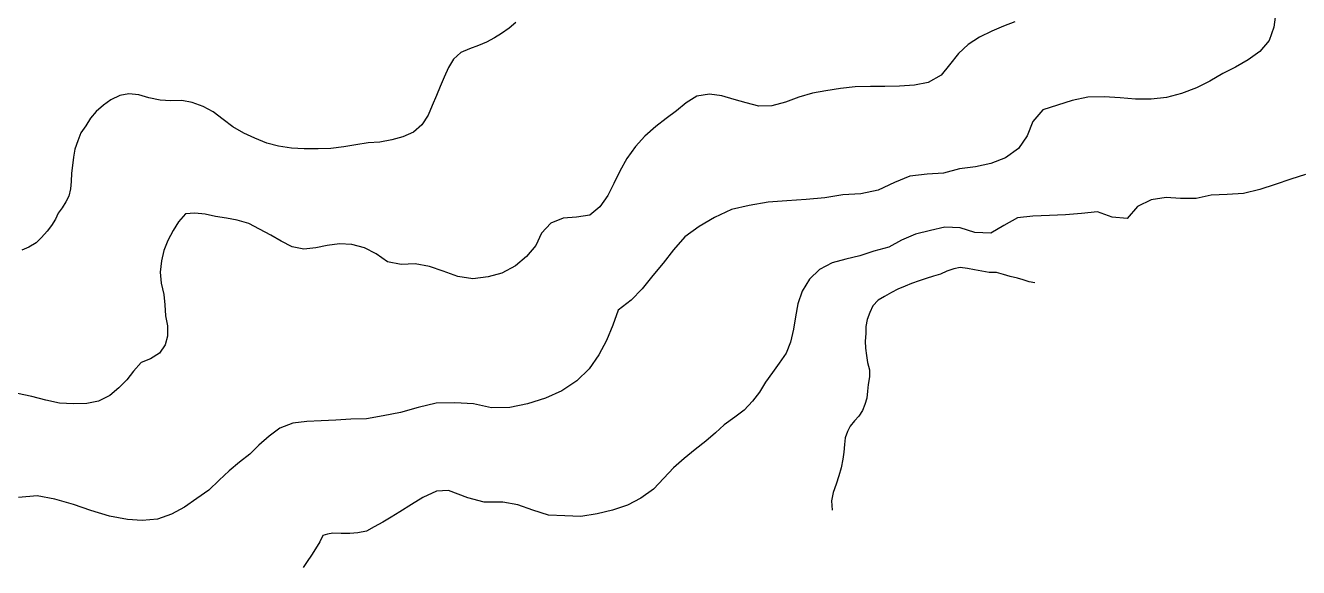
# Model space of a CAD drawing. Extents: x -717078 to -714996, y -984638 to -983998.
# Drawn here: x -716543 to -716022, y -984624 to -984402 of the extents above; entities that cross this region are included whole.
import ezdxf

# ---------------------------------------------------------------- set-up
doc = ezdxf.new("R2010")
doc.units = 0
doc.layers.add('contour_lines', color=1, linetype='CONTINUOUS')

msp = doc.modelspace()

# ---------------------------------------------------------------- linework, layer by layer
at = {"layer": 'contour_lines', "color": 1}
for p, q in [((-716342.665, -984401.042, 275), (-716345.353, -984403.367, 275)), ((-716138.429, -984400.812, 276), (-716143.065, -984402.509, 276)), ((-716031.65, -984396.806, 277), (-716032.486, -984402.983, 277)), ((-716348.47, -984405.474, 275), (-716351.326, -984407.376, 275)), ((-716345.353, -984403.367, 275), (-716348.47, -984405.474, 275)), ((-716147.935, -984404.547, 276), (-716152.895, -984406.982, 276)), ((-716143.065, -984402.509, 276), (-716147.935, -984404.547, 276)), ((-716032.486, -984402.983, 277), (-716034.333, -984408.452, 277)), ((-716361.611, -984411.837, 275), (-716365.102, -984413.256, 275)), ((-716357.869, -984410.445, 275), (-716361.611, -984411.837, 275)), ((-716354.647, -984409.095, 275), (-716357.869, -984410.445, 275)), ((-716351.326, -984407.376, 275), (-716354.647, -984409.095, 275)), ((-716157.519, -984410.1, 276), (-716161.488, -984413.781, 276)), ((-716152.895, -984406.982, 276), (-716157.519, -984410.1, 276)), ((-716034.333, -984408.452, 277), (-716038.169, -984412.972, 277)), ((-716368.137, -984416.066, 275), (-716370.191, -984419.49, 275)), ((-716365.102, -984413.256, 275), (-716368.137, -984416.066, 275)), ((-716161.488, -984413.781, 276), (-716165.175, -984418.362, 276)), ((-716043.018, -984416.368, 277), (-716048.223, -984419.274, 277)), ((-716038.169, -984412.972, 277), (-716043.018, -984416.368, 277)), ((-716370.191, -984419.49, 275), (-716371.93, -984423.416, 275)), ((-716165.175, -984418.362, 276), (-716168.628, -984422.616, 276)), ((-716053.363, -984421.936, 277), (-716058.68, -984425, 277)), ((-716048.223, -984419.274, 277), (-716053.363, -984421.936, 277)), ((-716373.618, -984427.254, 275), (-716375.167, -984430.954, 275)), ((-716371.93, -984423.416, 275), (-716373.618, -984427.254, 275)), ((-716203.835, -984427.396, 276), (-716209.818, -984428.115, 276)), ((-716197.572, -984427.29, 276), (-716203.835, -984427.396, 276)), ((-716191.635, -984427.311, 276), (-716197.572, -984427.29, 276)), ((-716185.643, -984427.107, 276), (-716191.635, -984427.311, 276)), ((-716179.557, -984426.711, 276), (-716185.643, -984427.107, 276)), ((-716173.892, -984425.586, 276), (-716179.557, -984426.711, 276)), ((-716168.628, -984422.616, 276), (-716173.892, -984425.586, 276)), ((-716058.68, -984425, 277), (-716064.082, -984427.788, 277)), ((-716504.689, -984430.919, 275), (-716508.335, -984432.768, 275)), ((-716500.942, -984430.247, 275), (-716504.689, -984430.919, 275)), ((-716496.935, -984430.651, 275), (-716500.942, -984430.247, 275)), ((-716492.757, -984431.832, 275), (-716496.935, -984430.651, 275)), ((-716488.237, -984432.803, 275), (-716492.757, -984431.832, 275)), ((-716375.167, -984430.954, 275), (-716376.935, -984434.967, 275)), ((-716268.555, -984431.219, 276), (-716272.962, -984433.959, 276)), ((-716263.452, -984430.362, 276), (-716268.555, -984431.219, 276)), ((-716258.377, -984431.022, 276), (-716263.452, -984430.362, 276)), ((-716253.274, -984432.52, 276), (-716258.377, -984431.022, 276)), ((-716248.348, -984433.893, 276), (-716253.274, -984432.52, 276)), ((-716226.907, -984431.662, 276), (-716232.338, -984433.631, 276)), ((-716221.301, -984430.015, 276), (-716226.907, -984431.662, 276)), ((-716215.748, -984429.005, 276), (-716221.301, -984430.015, 276)), ((-716209.818, -984428.115, 276), (-716215.748, -984429.005, 276)), ((-716108.543, -984431.548, 277), (-716114.975, -984433.042, 277)), ((-716101.962, -984431.462, 277), (-716108.543, -984431.548, 277)), ((-716095.364, -984431.914, 277), (-716101.962, -984431.462, 277)), ((-716089.084, -984432.405, 277), (-716095.364, -984431.914, 277)), ((-716082.702, -984432.489, 277), (-716089.084, -984432.405, 277)), ((-716076.469, -984431.781, 277), (-716082.702, -984432.489, 277)), ((-716070.237, -984430.102, 277), (-716076.469, -984431.781, 277)), ((-716064.082, -984427.788, 277), (-716070.237, -984430.102, 277)), ((-716514.358, -984437.538, 275), (-716516.728, -984440.257, 275)), ((-716511.342, -984434.956, 275), (-716514.358, -984437.538, 275)), ((-716508.335, -984432.768, 275), (-716511.342, -984434.956, 275)), ((-716483.829, -984433.073, 275), (-716488.237, -984432.803, 275)), ((-716479.274, -984433.045, 275), (-716483.829, -984433.073, 275)), ((-716475.043, -984433.824, 275), (-716479.274, -984433.045, 275)), ((-716470.549, -984435.456, 275), (-716475.043, -984433.824, 275)), ((-716466.46, -984437.612, 275), (-716470.549, -984435.456, 275)), ((-716462.351, -984440.696, 275), (-716466.46, -984437.612, 275)), ((-716376.935, -984434.967, 275), (-716378.457, -984438.945, 275)), ((-716276.867, -984437.166, 276), (-716281.168, -984440.39, 276)), ((-716272.962, -984433.959, 276), (-716276.867, -984437.166, 276)), ((-716243.196, -984435.244, 276), (-716248.348, -984433.893, 276)), ((-716237.906, -984435.145, 276), (-716243.196, -984435.244, 276)), ((-716232.338, -984433.631, 276), (-716237.906, -984435.145, 276)), ((-716127.054, -984436.823, 277), (-716131.095, -984441.518, 277)), ((-716120.987, -984434.838, 277), (-716127.054, -984436.823, 277)), ((-716114.975, -984433.042, 277), (-716120.987, -984434.838, 277)), ((-716516.728, -984440.257, 275), (-716518.646, -984443.32, 275)), ((-716458.419, -984443.777, 275), (-716462.351, -984440.696, 275)), ((-716381.042, -984442.913, 275), (-716384.51, -984445.952, 275)), ((-716378.457, -984438.945, 275), (-716381.042, -984442.913, 275)), ((-716281.168, -984440.39, 276), (-716285.413, -984443.685, 276)), ((-716131.095, -984441.518, 277), (-716133.383, -984447.493, 277)), ((-716520.565, -984446.286, 275), (-716521.898, -984449.473, 275)), ((-716518.646, -984443.32, 275), (-716520.565, -984446.286, 275)), ((-716453.966, -984446.365, 275), (-716458.419, -984443.777, 275)), ((-716449.463, -984448.47, 275), (-716453.966, -984446.365, 275)), ((-716388.854, -984447.816, 275), (-716393.436, -984449.108, 275)), ((-716384.51, -984445.952, 275), (-716388.854, -984447.816, 275)), ((-716289.799, -984447.567, 276), (-716293.714, -984451.881, 276)), ((-716285.413, -984443.685, 276), (-716289.799, -984447.567, 276)), ((-716133.383, -984447.493, 277), (-716136.931, -984452.578, 277)), ((-716523.11, -984452.906, 275), (-716523.686, -984456.169, 275)), ((-716521.898, -984449.473, 275), (-716523.11, -984452.906, 275)), ((-716444.538, -984450.44, 275), (-716449.463, -984448.47, 275)), ((-716439.696, -984451.67, 275), (-716444.538, -984450.44, 275)), ((-716434.4, -984452.556, 275), (-716439.696, -984451.67, 275)), ((-716429.244, -984452.831, 275), (-716434.4, -984452.556, 275)), ((-716423.586, -984452.756, 275), (-716429.244, -984452.831, 275)), ((-716418.402, -984452.678, 275), (-716423.586, -984452.756, 275)), ((-716413.022, -984452.013, 275), (-716418.402, -984452.678, 275)), ((-716408.083, -984451.091, 275), (-716413.022, -984452.013, 275)), ((-716403.048, -984450.378, 275), (-716408.083, -984451.091, 275)), ((-716398.332, -984449.987, 275), (-716403.048, -984450.378, 275)), ((-716393.436, -984449.108, 275), (-716398.332, -984449.987, 275)), ((-716293.714, -984451.881, 276), (-716297.251, -984456.739, 276)), ((-716136.931, -984452.578, 277), (-716142.326, -984456.438, 277)), ((-716523.686, -984456.169, 275), (-716523.997, -984459.664, 275)), ((-716297.251, -984456.739, 276), (-716300.092, -984461.894, 276)), ((-716148.31, -984458.754, 277), (-716154.549, -984460.152, 277)), ((-716142.326, -984456.438, 277), (-716148.31, -984458.754, 277)), ((-716524.462, -984462.796, 275), (-716524.635, -984466.154, 275)), ((-716523.997, -984459.664, 275), (-716524.462, -984462.796, 275)), ((-716300.092, -984461.894, 276), (-716302.568, -984467.028, 276)), ((-716181.373, -984463.967, 277), (-716187.696, -984466.62, 277)), ((-716174.294, -984463.176, 277), (-716181.373, -984463.967, 277)), ((-716167.603, -984462.672, 277), (-716174.294, -984463.176, 277)), ((-716161.047, -984460.939, 277), (-716167.603, -984462.672, 277)), ((-716154.549, -984460.152, 277), (-716161.047, -984460.939, 277)), ((-716019.58, -984463.297, 278), (-716025.591, -984465.256, 278)), ((-716524.917, -984469.181, 275), (-716525.572, -984472.158, 275)), ((-716524.635, -984466.154, 275), (-716524.917, -984469.181, 275)), ((-716302.568, -984467.028, 276), (-716304.959, -984471.904, 276)), ((-716187.696, -984466.62, 277), (-716194.33, -984469.648, 277)), ((-716031.913, -984467.419, 278), (-716038.153, -984469.412, 278)), ((-716025.591, -984465.256, 278), (-716031.913, -984467.419, 278)), ((-716525.572, -984472.158, 275), (-716526.825, -984474.532, 275)), ((-716304.959, -984471.904, 276), (-716308.303, -984476.456, 276)), ((-716231.779, -984474.057, 277), (-716239.444, -984474.604, 277)), ((-716223.897, -984473.513, 277), (-716231.779, -984474.057, 277)), ((-716216.196, -984472.893, 277), (-716223.897, -984473.513, 277)), ((-716208.829, -984471.65, 277), (-716216.196, -984472.893, 277)), ((-716201.483, -984471.217, 277), (-716208.829, -984471.65, 277)), ((-716194.33, -984469.648, 277), (-716201.483, -984471.217, 277)), ((-716082.744, -984473.691, 278), (-716088.262, -984476.387, 278)), ((-716076.561, -984472.721, 278), (-716082.744, -984473.691, 278)), ((-716070.691, -984473.1, 278), (-716076.561, -984472.721, 278)), ((-716064.303, -984473.049, 278), (-716070.691, -984473.1, 278)), ((-716058.136, -984471.732, 278), (-716064.303, -984473.049, 278)), ((-716051.541, -984471.429, 278), (-716058.136, -984471.732, 278)), ((-716044.955, -984471.042, 278), (-716051.541, -984471.429, 278)), ((-716038.153, -984469.412, 278), (-716044.955, -984471.042, 278)), ((-716529.887, -984479.157, 275), (-716530.973, -984481.545, 275)), ((-716528.321, -984476.965, 275), (-716529.887, -984479.157, 275)), ((-716526.825, -984474.532, 275), (-716528.321, -984476.965, 275)), ((-716477.815, -984479.455, 276), (-716480.634, -984482.714, 276)), ((-716474.025, -984479.08, 276), (-716477.815, -984479.455, 276)), ((-716469.705, -984479.468, 276), (-716474.025, -984479.08, 276)), ((-716465.587, -984480.425, 276), (-716469.705, -984479.468, 276)), ((-716308.303, -984476.456, 276), (-716312.397, -984479.904, 276)), ((-716254.461, -984477.632, 277), (-716261.301, -984480.887, 277)), ((-716247.224, -984475.983, 277), (-716254.461, -984477.632, 277)), ((-716239.444, -984474.604, 277), (-716247.224, -984475.983, 277)), ((-716111.13, -984479.254, 278), (-716117.772, -984479.853, 278)), ((-716104.68, -984478.566, 278), (-716111.13, -984479.254, 278)), ((-716098.596, -984480.737, 278), (-716104.68, -984478.566, 278)), ((-716088.262, -984476.387, 278), (-716092.431, -984481.283, 278)), ((-716532.592, -984484.123, 275), (-716534.398, -984486.499, 275)), ((-716530.973, -984481.545, 275), (-716532.592, -984484.123, 275)), ((-716480.634, -984482.714, 276), (-716482.824, -984486.279, 276)), ((-716461.022, -984481.101, 276), (-716465.587, -984480.425, 276)), ((-716456.64, -984482.002, 276), (-716461.022, -984481.101, 276)), ((-716451.899, -984483.315, 276), (-716456.64, -984482.002, 276)), ((-716447.59, -984485.618, 276), (-716451.899, -984483.315, 276)), ((-716328.33, -984483.237, 276), (-716332.181, -984487.277, 276)), ((-716323.223, -984481.104, 276), (-716328.33, -984483.237, 276)), ((-716317.794, -984480.795, 276), (-716323.223, -984481.104, 276)), ((-716312.397, -984479.904, 276), (-716317.794, -984480.795, 276)), ((-716267.592, -984484.631, 277), (-716273.485, -984488.756, 277)), ((-716261.301, -984480.887, 277), (-716267.592, -984484.631, 277)), ((-716143.011, -984484.18, 278), (-716148.3, -984487.252, 278)), ((-716137.314, -984481.074, 278), (-716143.011, -984484.18, 278)), ((-716131.092, -984480.344, 278), (-716137.314, -984481.074, 278)), ((-716124.27, -984480.12, 278), (-716131.092, -984480.344, 278)), ((-716117.772, -984479.853, 278), (-716124.27, -984480.12, 278)), ((-716092.431, -984481.283, 278), (-716098.596, -984480.737, 278)), ((-716536.687, -984489.128, 275), (-716538.945, -984491.32, 275)), ((-716534.398, -984486.499, 275), (-716536.687, -984489.128, 275)), ((-716482.824, -984486.279, 276), (-716485.054, -984490.303, 276)), ((-716442.916, -984488.173, 276), (-716447.59, -984485.618, 276)), ((-716438.682, -984490.642, 276), (-716442.916, -984488.173, 276)), ((-716332.181, -984487.277, 276), (-716334.412, -984492.346, 276)), ((-716273.485, -984488.756, 277), (-716278.097, -984494.082, 277)), ((-716179.164, -984487.753, 278), (-716184.766, -984490.121, 278)), ((-716172.983, -984486.16, 278), (-716179.164, -984487.753, 278)), ((-716167.067, -984484.861, 278), (-716172.983, -984486.16, 278)), ((-716160.781, -984485.166, 278), (-716167.067, -984484.861, 278)), ((-716154.851, -984487.087, 278), (-716160.781, -984485.166, 278)), ((-716148.3, -984487.252, 278), (-716154.851, -984487.087, 278)), ((-716541.923, -984493.009, 275), (-716544.838, -984494.335, 275)), ((-716538.945, -984491.32, 275), (-716541.923, -984493.009, 275)), ((-716486.72, -984494.387, 276), (-716487.598, -984498.589, 276)), ((-716485.054, -984490.303, 276), (-716486.72, -984494.387, 276)), ((-716434.152, -984492.897, 276), (-716438.682, -984490.642, 276)), ((-716429.386, -984493.875, 276), (-716434.152, -984492.897, 276)), ((-716424.493, -984493.322, 276), (-716429.386, -984493.875, 276)), ((-716419.868, -984492.38, 276), (-716424.493, -984493.322, 276)), ((-716414.776, -984491.685, 276), (-716419.868, -984492.38, 276)), ((-716409.745, -984491.913, 276), (-716414.776, -984491.685, 276)), ((-716404.54, -984493.255, 276), (-716409.745, -984491.913, 276)), ((-716399.826, -984495.767, 276), (-716404.54, -984493.255, 276)), ((-716334.412, -984492.346, 276), (-716338.296, -984496.841, 276)), ((-716278.097, -984494.082, 277), (-716282.349, -984499.58, 277)), ((-716196.193, -984494.734, 278), (-716201.827, -984496.587, 278)), ((-716190.016, -984492.975, 278), (-716196.193, -984494.734, 278)), ((-716184.766, -984490.121, 278), (-716190.016, -984492.975, 278)), ((-716487.598, -984498.589, 276), (-716488.11, -984503.274, 276)), ((-716395.086, -984499.047, 276), (-716399.826, -984495.767, 276)), ((-716389.613, -984500.128, 276), (-716395.086, -984499.047, 276)), ((-716383.806, -984499.898, 276), (-716389.613, -984500.128, 276)), ((-716377.898, -984500.909, 276), (-716383.806, -984499.898, 276)), ((-716338.296, -984496.841, 276), (-716342.709, -984500.73, 276)), ((-716282.349, -984499.58, 277), (-716286.564, -984504.623, 277)), ((-716213.262, -984499.521, 278), (-716218.398, -984502.24, 278)), ((-716207.607, -984497.987, 278), (-716213.262, -984499.521, 278)), ((-716201.827, -984496.587, 278), (-716207.607, -984497.987, 278)), ((-716488.11, -984503.274, 276), (-716487.766, -984507.79, 276)), ((-716372.376, -984502.893, 276), (-716377.898, -984500.909, 276)), ((-716366.337, -984505.077, 276), (-716372.376, -984502.893, 276)), ((-716360.207, -984505.994, 276), (-716366.337, -984505.077, 276)), ((-716353.935, -984505.249, 276), (-716360.207, -984505.994, 276)), ((-716348.32, -984503.68, 276), (-716353.935, -984505.249, 276)), ((-716342.709, -984500.73, 276), (-716348.32, -984503.68, 276)), ((-716286.564, -984504.623, 277), (-716290.897, -984510.11, 277)), ((-716218.398, -984502.24, 278), (-716222.462, -984506.101, 278)), ((-716171.675, -984504.946, 279), (-716174.674, -984505.831, 279)), ((-716168.853, -984504.044, 279), (-716171.675, -984504.946, 279)), ((-716166.308, -984502.897, 279), (-716168.853, -984504.044, 279)), ((-716163.429, -984501.943, 279), (-716166.308, -984502.897, 279)), ((-716160.825, -984501.417, 279), (-716163.429, -984501.943, 279)), ((-716157.875, -984501.743, 279), (-716160.825, -984501.417, 279)), ((-716154.989, -984502.341, 279), (-716157.875, -984501.743, 279)), ((-716152.024, -984502.888, 279), (-716154.989, -984502.341, 279)), ((-716148.918, -984503.371, 279), (-716152.024, -984502.888, 279)), ((-716145.969, -984503.462, 279), (-716148.918, -984503.371, 279)), ((-716143.067, -984504.203, 279), (-716145.969, -984503.462, 279)), ((-716140.426, -984505.104, 279), (-716143.067, -984504.203, 279)), ((-716137.427, -984505.693, 279), (-716140.426, -984505.104, 279)), ((-716487.766, -984507.79, 276), (-716486.664, -984512.41, 276)), ((-716290.897, -984510.11, 277), (-716295.491, -984514.75, 277)), ((-716222.462, -984506.101, 278), (-716225.521, -984511.084, 278)), ((-716186.382, -984510.277, 279), (-716188.898, -984511.612, 279)), ((-716183.367, -984508.952, 279), (-716186.382, -984510.277, 279)), ((-716180.698, -984507.862, 279), (-716183.367, -984508.952, 279)), ((-716177.661, -984506.824, 279), (-716180.698, -984507.862, 279)), ((-716174.674, -984505.831, 279), (-716177.661, -984506.824, 279)), ((-716135.016, -984506.487, 279), (-716137.427, -984505.693, 279)), ((-716132.533, -984507.189, 279), (-716135.016, -984506.487, 279)), ((-716130.299, -984507.663, 279), (-716132.533, -984507.189, 279)), ((-716486.664, -984512.41, 276), (-716486.202, -984516.713, 276)), ((-716295.491, -984514.75, 277), (-716300.751, -984518.879, 277)), ((-716225.521, -984511.084, 278), (-716227.254, -984516.218, 278)), ((-716194.389, -984514.784, 279), (-716196.523, -984517.111, 279)), ((-716191.746, -984513.296, 279), (-716194.389, -984514.784, 279)), ((-716188.898, -984511.612, 279), (-716191.746, -984513.296, 279)), ((-716486.202, -984516.713, 276), (-716485.938, -984521.187, 276)), ((-716485.938, -984521.187, 276), (-716485.209, -984525.192, 276)), ((-716300.751, -984518.879, 277), (-716302.954, -984524.968, 277)), ((-716227.254, -984516.218, 278), (-716228.217, -984521.627, 278)), ((-716197.743, -984519.735, 279), (-716198.926, -984522.631, 279)), ((-716196.523, -984517.111, 279), (-716197.743, -984519.735, 279)), ((-716485.209, -984525.192, 276), (-716485.205, -984529.433, 276)), ((-716302.954, -984524.968, 277), (-716305.544, -984531.2, 277)), ((-716228.217, -984521.627, 278), (-716229.057, -984526.69, 278)), ((-716199.384, -984525.575, 279), (-716199.464, -984528.412, 279)), ((-716198.926, -984522.631, 279), (-716199.384, -984525.575, 279)), ((-716485.205, -984529.433, 276), (-716486.077, -984533.066, 276)), ((-716305.544, -984531.2, 277), (-716308.67, -984537.079, 277)), ((-716229.057, -984526.69, 278), (-716230.219, -984531.945, 278)), ((-716199.464, -984528.412, 279), (-716199.707, -984531.596, 279)), ((-716199.707, -984531.596, 279), (-716199.582, -984534.376, 279)), ((-716488.435, -984536.46, 276), (-716492.098, -984538.705, 276)), ((-716486.077, -984533.066, 276), (-716488.435, -984536.46, 276)), ((-716232.045, -984536.455, 278), (-716234.829, -984540.593, 278)), ((-716230.219, -984531.945, 278), (-716232.045, -984536.455, 278)), ((-716199.582, -984534.376, 279), (-716199.174, -984537.441, 279)), ((-716495.985, -984540.236, 276), (-716499.047, -984543.847, 276)), ((-716492.098, -984538.705, 276), (-716495.985, -984540.236, 276)), ((-716308.67, -984537.079, 277), (-716312.689, -984542.892, 277)), ((-716234.829, -984540.593, 278), (-716237.575, -984544.377, 278)), ((-716199.174, -984537.441, 279), (-716198.708, -984540.268, 279)), ((-716198.708, -984540.268, 279), (-716197.967, -984543.338, 279)), ((-716499.047, -984543.847, 276), (-716501.807, -984547.384, 276)), ((-716312.689, -984542.892, 277), (-716317.665, -984547.826, 277)), ((-716237.575, -984544.377, 278), (-716240.459, -984548.346, 278)), ((-716197.892, -984546.114, 279), (-716198.427, -984549.288, 279)), ((-716197.967, -984543.338, 279), (-716197.892, -984546.114, 279)), ((-716505.085, -984550.633, 276), (-716508.791, -984553.78, 276)), ((-716501.807, -984547.384, 276), (-716505.085, -984550.633, 276)), ((-716323.85, -984551.837, 277), (-716330.524, -984554.904, 277)), ((-716317.665, -984547.826, 277), (-716323.85, -984551.837, 277)), ((-716242.928, -984552.489, 278), (-716245.749, -984556.097, 278)), ((-716240.459, -984548.346, 278), (-716242.928, -984552.489, 278)), ((-716198.753, -984552.06, 279), (-716198.979, -984554.845, 279)), ((-716198.427, -984549.288, 279), (-716198.753, -984552.06, 279)), ((-716540.657, -984554.164, 276), (-716546.588, -984552.975, 276)), ((-716534.898, -984555.76, 276), (-716540.657, -984554.164, 276)), ((-716529.293, -984556.995, 276), (-716534.898, -984555.76, 276)), ((-716523.646, -984557.222, 276), (-716529.293, -984556.995, 276)), ((-716518.225, -984557.045, 276), (-716523.646, -984557.222, 276)), ((-716513.394, -984556.047, 276), (-716518.225, -984557.045, 276)), ((-716508.791, -984553.78, 276), (-716513.394, -984556.047, 276)), ((-716375.203, -984556.974, 277), (-716382.654, -984558.687, 277)), ((-716367.584, -984556.765, 277), (-716375.203, -984556.974, 277)), ((-716359.952, -984557.222, 277), (-716367.584, -984556.765, 277)), ((-716352.604, -984558.774, 277), (-716359.952, -984557.222, 277)), ((-716337.895, -984557.198, 277), (-716345.038, -984558.752, 277)), ((-716330.524, -984554.904, 277), (-716337.895, -984557.198, 277)), ((-716245.749, -984556.097, 278), (-716249.188, -984559.795, 278)), ((-716199.794, -984557.418, 279), (-716200.816, -984559.878, 279)), ((-716198.979, -984554.845, 279), (-716199.794, -984557.418, 279)), ((-716396.908, -984562.155, 277), (-716403.764, -984563.298, 277)), ((-716389.851, -984560.741, 277), (-716396.908, -984562.155, 277)), ((-716382.654, -984558.687, 277), (-716389.851, -984560.741, 277)), ((-716345.038, -984558.752, 277), (-716352.604, -984558.774, 277)), ((-716253.056, -984562.677, 278), (-716257.337, -984565.789, 278)), ((-716249.188, -984559.795, 278), (-716253.056, -984562.677, 278)), ((-716202.358, -984562.273, 279), (-716204.003, -984564.206, 279)), ((-716200.816, -984559.878, 279), (-716202.358, -984562.273, 279)), ((-716439.194, -984567.226, 277), (-716443.63, -984570.449, 277)), ((-716433.853, -984565.165, 277), (-716439.194, -984567.226, 277)), ((-716428.14, -984564.371, 277), (-716433.853, -984565.165, 277)), ((-716422.261, -984564.148, 277), (-716428.14, -984564.371, 277)), ((-716416.295, -984563.942, 277), (-716422.261, -984564.148, 277)), ((-716410.104, -984563.451, 277), (-716416.295, -984563.942, 277)), ((-716403.764, -984563.298, 277), (-716410.104, -984563.451, 277)), ((-716257.337, -984565.789, 278), (-716260.881, -984569.017, 278)), ((-716205.796, -984566.305, 279), (-716206.925, -984568.499, 279)), ((-716204.003, -984564.206, 279), (-716205.796, -984566.305, 279)), ((-716443.63, -984570.449, 277), (-716447.798, -984574.166, 277)), ((-716264.903, -984572.489, 278), (-716269.268, -984575.9, 278)), ((-716260.881, -984569.017, 278), (-716264.903, -984572.489, 278)), ((-716207.948, -984571.085, 279), (-716208.121, -984573.849, 279)), ((-716206.925, -984568.499, 279), (-716207.948, -984571.085, 279)), ((-716451.498, -984577.819, 277), (-716455.672, -984581.131, 277)), ((-716447.798, -984574.166, 277), (-716451.498, -984577.819, 277)), ((-716269.268, -984575.9, 278), (-716273.696, -984579.572, 278)), ((-716208.413, -984576.967, 279), (-716208.86, -984579.929, 279)), ((-716208.121, -984573.849, 279), (-716208.413, -984576.967, 279)), ((-716455.672, -984581.131, 277), (-716459.935, -984584.644, 277)), ((-716278.12, -984583.412, 278), (-716282.146, -984587.691, 278)), ((-716273.696, -984579.572, 278), (-716278.12, -984583.412, 278)), ((-716209.454, -984583.398, 279), (-716210.426, -984586.687, 279)), ((-716208.86, -984579.929, 279), (-716209.454, -984583.398, 279)), ((-716464.044, -984588.461, 277), (-716468.204, -984592.499, 277)), ((-716459.935, -984584.644, 277), (-716464.044, -984588.461, 277)), ((-716282.146, -984587.691, 278), (-716286.317, -984592.08, 278)), ((-716210.426, -984586.687, 279), (-716211.523, -984590.095, 279)), ((-716468.204, -984592.499, 277), (-716473.101, -984596.029, 277)), ((-716375.108, -984592.939, 278), (-716380.631, -984595.574, 278)), ((-716370.172, -984592.726, 278), (-716375.108, -984592.939, 278)), ((-716362.345, -984595.665, 278), (-716370.172, -984592.726, 278)), ((-716286.317, -984592.08, 278), (-716291.448, -984595.791, 278)), ((-716212.791, -984593.457, 279), (-716213.498, -984596.9, 279)), ((-716211.523, -984590.095, 279), (-716212.791, -984593.457, 279)), ((-716538.529, -984594.842, 277), (-716546.111, -984595.599, 277)), ((-716531.232, -984596.185, 277), (-716538.529, -984594.842, 277)), ((-716523.666, -984598.48, 277), (-716531.232, -984596.185, 277)), ((-716516.493, -984600.84, 277), (-716523.666, -984598.48, 277)), ((-716473.101, -984596.029, 277), (-716478.147, -984599.453, 277)), ((-716385.332, -984598.466, 278), (-716390.037, -984601.479, 278)), ((-716380.631, -984595.574, 278), (-716385.332, -984598.466, 278)), ((-716355.536, -984597.501, 278), (-716362.345, -984595.665, 278)), ((-716347.92, -984597.514, 278), (-716355.536, -984597.501, 278)), ((-716341.866, -984598.612, 278), (-716347.92, -984597.514, 278)), ((-716335.717, -984600.814, 278), (-716341.866, -984598.612, 278)), ((-716296.94, -984598.662, 278), (-716303.128, -984600.748, 278)), ((-716291.448, -984595.791, 278), (-716296.94, -984598.662, 278)), ((-716213.498, -984596.9, 279), (-716213.259, -984600.688, 279)), ((-716508.887, -984603.23, 277), (-716516.493, -984600.84, 277)), ((-716501.479, -984604.604, 277), (-716508.887, -984603.23, 277)), ((-716495.508, -984604.983, 277), (-716501.479, -984604.604, 277)), ((-716489.31, -984604.461, 277), (-716495.508, -984604.983, 277)), ((-716483.495, -984602.453, 277), (-716489.31, -984604.461, 277)), ((-716478.147, -984599.453, 277), (-716483.495, -984602.453, 277)), ((-716393.667, -984603.614, 278), (-716397.111, -984605.615, 278)), ((-716390.037, -984601.479, 278), (-716393.667, -984603.614, 278)), ((-716329.317, -984602.734, 278), (-716335.717, -984600.814, 278)), ((-716322.6, -984603.053, 278), (-716329.317, -984602.734, 278)), ((-716316.045, -984603.326, 278), (-716322.6, -984603.053, 278)), ((-716309.421, -984602.219, 278), (-716316.045, -984603.326, 278)), ((-716303.128, -984600.748, 278), (-716309.421, -984602.219, 278)), ((-716403.713, -984609.395, 278), (-716407.297, -984610.075, 278)), ((-716400.605, -984607.558, 278), (-716403.713, -984609.395, 278)), ((-716397.111, -984605.615, 278), (-716400.605, -984607.558, 278)), ((-716422.834, -984613.73, 278), (-716424.602, -984616.588, 278)), ((-716421.624, -984611.131, 278), (-716422.834, -984613.73, 278)), ((-716419.725, -984610.509, 278), (-716421.624, -984611.131, 278)), ((-716417.459, -984610.169, 278), (-716419.725, -984610.509, 278)), ((-716414.061, -984610.285, 278), (-716417.459, -984610.169, 278)), ((-716410.576, -984610.27, 278), (-716414.061, -984610.285, 278)), ((-716407.297, -984610.075, 278), (-716410.576, -984610.27, 278)), ((-716426.258, -984619.178, 278), (-716427.957, -984621.772, 278)), ((-716424.602, -984616.588, 278), (-716426.258, -984619.178, 278)), ((-716427.957, -984621.772, 278), (-716429.622, -984624.251, 278))]:
    msp.add_line(p, q, dxfattribs=at)

doc.saveas('drawing.dxf')
